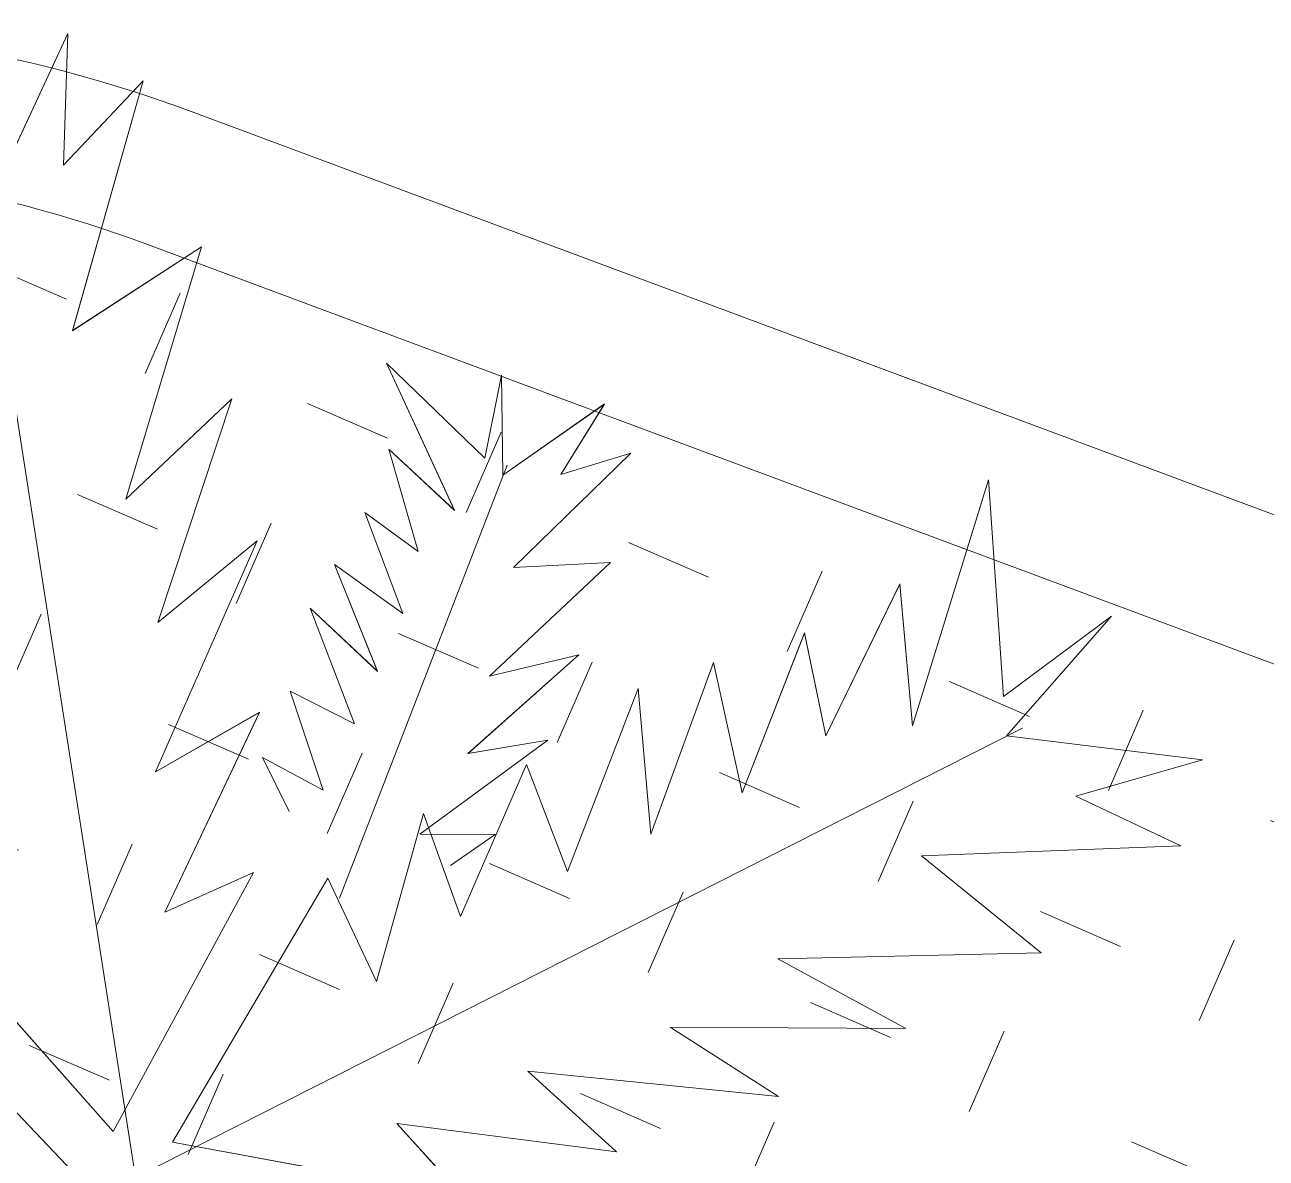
# Model space of a CAD drawing. Extents: x -2063571 to 559285, y 565862 to 1758715.
# Drawn here: x -2062798.16573 to -2062798.12102, y 566286.2466 to 566286.28742 of the extents above; entities that cross this region are included whole.
import ezdxf

# ---------------------------------------------------------------- set-up
doc = ezdxf.new("R2010")
doc.units = 0
doc.header["$MEASUREMENT"] = 0
for name, color, linetype, lineweight in [('CAY', 64, 'CONTINUOUS', 0), ('CHIA LO', 40, 'CONTINUOUS', 0), ('kichthuoc', 6, 'CONTINUOUS', 0), ('Lift', 1, 'CONTINUOUS', 0), ('Q-DUONG', 22, 'CONTINUOUS', 0)]:
    doc.layers.add(name, color=color, linetype=linetype, lineweight=lineweight)
pattern_1 = [(336.581345463, (-5630456.878, 1390305.53873), (0.328767986843, 0.130044649361), [0.125, -0.375]), (66.581345463, (-5630456.84548, 1390305.45654), (-0.130044649361, 0.328767986843), [0.125, -0.375])]

# ---------------------------------------------------------------- blocks, each defined once
blk = doc.blocks.new('cay CAU VUA')
at = {"layer": 'CAY'}
for p, q in [((-755.8692, 239.7561), (-758.66, 241.2337)), ((-756.9674, 239.7732), (-758.3981, 239.4143)), ((-755.8692, 239.7561), (-758.1368, 237.5585))]:
    blk.add_line(p, q, dxfattribs=at)
blk.add_lwpolyline([(-756.0291, 239.7871), (-756.4208, 240.6365), (-756.4887, 240.335), (-756.817, 240.9562), (-756.8637, 240.5787), (-757.2582, 241.2757), (-757.2389, 240.8675), (-757.6676, 241.4812), (-757.6135, 241.0212), (-758.1118, 241.6935), (-758.144, 241.2053), (-758.6456, 241.8602), (-758.5816, 241.4971), (-758.9083, 241.7584), (-758.6114, 241.2063), (-759.1136, 241.2589), (-758.7079, 241.1262), (-759.2424, 240.6907), (-758.4647, 240.944), (-758.8096, 240.6514), (-758.2803, 240.7373), (-758.5077, 240.4938), (-757.9786, 240.6247), (-758.2644, 240.3117), (-757.7043, 240.4635), (-758.0595, 240.164), (-757.4544, 240.316), (-757.6572, 240.0138), (-757.1419, 240.1204), (-757.3414, 239.8355), (-756.8195, 240.0217), (-756.998, 239.7059)], close=True, dxfattribs=at)
for points in [[(-757.2553, 240.0012), (-757.418, 240.061), (-757.2808, 239.8646), (-757.7593, 240.0248), (-757.5782, 239.8417), (-758.0376, 239.9485), (-757.8185, 239.7558), (-758.3351, 239.8607), (-758.1445, 239.6185), (-758.6554, 239.7138), (-758.4724, 239.5707), (-758.7355, 239.5555), (-758.3638, 239.422), (-758.6212, 239.235), (-758.3752, 239.3438), (-758.4421, 238.9146), (-758.1846, 239.3609), (-758.2228, 239.0786), (-758.0111, 239.3419), (-758.015, 239.132), (-757.8224, 239.4162), (-757.8243, 239.1493), (-757.626, 239.4564), (-757.6661, 239.1664), (-757.4468, 239.4926), (-757.4144, 239.2656), (-757.218, 239.5327), (-757.1914, 239.3152), (-757.1004, 239.4835)], [(-756.1703, 238.667), (-755.9481, 239.6135), (-756.8769, 239.5035), (-756.6112, 239.3458), (-757.3034, 239.2255), (-756.9589, 239.0645), (-757.7437, 238.9047), (-757.3495, 238.7968), (-758.0656, 238.5788), (-757.6114, 238.488), (-758.4048, 238.2219), (-757.9505, 238.0404), (-758.7283, 237.7657), (-758.3632, 237.7144), (-758.7127, 237.4845), (-758.0958, 237.5962)], [(-754.9264, 239.1331), (-755.758, 239.637), (-755.9404, 238.7196)]]:
    blk.add_lwpolyline(points, dxfattribs=at)
blk = doc.blocks.new('MB')
at = {"layer": 'Lift'}
h = blk.add_hatch(dxfattribs=at)
h.set_pattern_fill('CROSS', color=8, angle=336.5813, style=0)
h.set_pattern_definition([(336.581345463, (-5630456.878, 1390305.53873), (0.328767986843, 0.130044649361), [0.125, -0.375]), (66.581345463, (-5630456.84548, 1390305.45654), (-0.130044649361, 0.328767986843), [0.125, -0.375])])
h.paths.add_polyline_path([(336.9824, 626.3148, 0.414214), (335.9239, 628.6298), (327.3961, 631.8058, 0.414214), (325.081, 630.7473), (323.8944, 627.561, 0.414214), (324.953, 625.2459), (333.4807, 622.0699, 0.414214), (335.7958, 623.1285)])
h.paths.add_polyline_path([(328.9633, 627.4239), (330.9821, 626.672), (331.1139, 627.0258), (329.0951, 627.7777)], flags=24)
h = blk.add_hatch(dxfattribs=at)
h.set_pattern_fill('CROSS', color=8, angle=336.5813, style=0)
h.set_pattern_definition(pattern_1)
h.paths.add_polyline_path([(336.9824, 626.3148, 0.414214), (335.9239, 628.6298), (327.3961, 631.8058, 0.414214), (325.081, 630.7473), (323.8944, 627.561, 0.414214), (324.953, 625.2459), (333.4807, 622.0699, 0.414214), (335.7958, 623.1285)])
h.paths.add_polyline_path([(328.9633, 627.4239), (330.9821, 626.672), (331.1139, 627.0258), (329.0951, 627.7777)], flags=24)
h = blk.add_hatch(dxfattribs=at)
h.set_pattern_fill('CROSS', color=8, angle=336.5813, style=0)
h.set_pattern_definition(pattern_1)
h.paths.add_polyline_path([(336.9824, 626.3148, 0.414214), (335.9239, 628.6298), (327.3961, 631.8058, 0.414214), (325.081, 630.7473), (323.8944, 627.561, 0.414214), (324.953, 625.2459), (333.4807, 622.0699, 0.414214), (335.7958, 623.1285)])
h.paths.add_polyline_path([(328.9633, 627.4239), (330.9821, 626.672), (331.1139, 627.0258), (329.0951, 627.7777)], flags=24)
h = blk.add_hatch(dxfattribs=at)
h.set_pattern_fill('CROSS', color=8, angle=336.5813, style=0)
h.set_pattern_definition(pattern_1)
h.paths.add_polyline_path([(336.9824, 626.3148, 0.414214), (335.9239, 628.6298), (327.3961, 631.8058, 0.414214), (325.081, 630.7473), (323.8944, 627.561, 0.414214), (324.953, 625.2459), (333.4807, 622.0699, 0.414214), (335.7958, 623.1285)])
h.paths.add_polyline_path([(328.9633, 627.4239), (330.9821, 626.672), (331.1139, 627.0258), (329.0951, 627.7777)], flags=24)
h = blk.add_hatch(dxfattribs=at)
h.set_pattern_fill('CROSS', color=8, angle=336.5813, style=0)
h.set_pattern_definition(pattern_1)
h.paths.add_polyline_path([(336.9824, 626.3148, 0.414214), (335.9239, 628.6298), (327.3961, 631.8058, 0.414214), (325.081, 630.7473), (323.8944, 627.561, 0.414214), (324.953, 625.2459), (333.4807, 622.0699, 0.414214), (335.7958, 623.1285)])
h.paths.add_polyline_path([(328.9633, 627.4239), (330.9821, 626.672), (331.1139, 627.0258), (329.0951, 627.7777)], flags=24)
h = blk.add_hatch(dxfattribs=at)
h.set_pattern_fill('CROSS', color=8, angle=336.5813, style=0)
h.set_pattern_definition(pattern_1)
h.paths.add_polyline_path([(336.9824, 626.3148, 0.414214), (335.9239, 628.6298), (327.3961, 631.8058, 0.414214), (325.081, 630.7473), (323.8944, 627.561, 0.414214), (324.953, 625.2459), (333.4807, 622.0699, 0.414214), (335.7958, 623.1285)])
h.paths.add_polyline_path([(328.9633, 627.4239), (330.9821, 626.672), (331.1139, 627.0258), (329.0951, 627.7777)], flags=24)
h = blk.add_hatch(dxfattribs=at)
h.set_pattern_fill('CROSS', color=8, angle=336.5813, style=0)
h.set_pattern_definition(pattern_1)
h.paths.add_polyline_path([(336.9824, 626.3148, 0.414214), (335.9239, 628.6298), (327.3961, 631.8058, 0.414214), (325.081, 630.7473), (323.8944, 627.561, 0.414214), (324.953, 625.2459), (333.4807, 622.0699, 0.414214), (335.7958, 623.1285)])
h.paths.add_polyline_path([(328.9633, 627.4239), (330.9821, 626.672), (331.1139, 627.0258), (329.0951, 627.7777)], flags=24)
at = {"layer": 'CAY', "color": 8}
for p, q in [((327.2844, 632.1064, 0), (327.1653, 631.8507, 0)), ((327.2844, 632.1064, 0), (327.1653, 631.8507, 0)), ((327.2844, 632.1064, 0), (327.1653, 631.8507, 0)), ((327.2844, 632.1064, 0), (327.1653, 631.8507, 0)), ((327.2844, 632.1064, 0), (327.1653, 631.8507, 0)), ((327.2782, 631.9183, 0), (327.2844, 632.1064, 0)), ((327.2782, 631.9183, 0), (327.2844, 632.1064, 0)), ((327.2782, 631.9183, 0), (327.2844, 632.1064, 0)), ((327.2782, 631.9183, 0), (327.2844, 632.1064, 0)), ((327.2782, 631.9183, 0), (327.2844, 632.1064, 0)), ((327.3919, 632.0391, 0), (327.2782, 631.9183, 0)), ((327.3919, 632.0391, 0), (327.2782, 631.9183, 0)), ((327.3919, 632.0391, 0), (327.2782, 631.9183, 0)), ((327.3919, 632.0391, 0), (327.2782, 631.9183, 0)), ((327.3919, 632.0391, 0), (327.2782, 631.9183, 0)), ((327.2909, 631.6819, 0), (327.3919, 632.0391, 0)), ((327.2909, 631.6819, 0), (327.3919, 632.0391, 0)), ((327.2909, 631.6819, 0), (327.3919, 632.0391, 0)), ((327.2909, 631.6819, 0), (327.3919, 632.0391, 0)), ((327.2909, 631.6819, 0), (327.3919, 632.0391, 0)), ((327.3812, 630.4715, 0), (327.1621, 631.8755, 0)), ((327.3812, 630.4715, 0), (327.1621, 631.8755, 0)), ((327.3812, 630.4715, 0), (327.1621, 631.8755, 0)), ((327.3812, 630.4715, 0), (327.1621, 631.8755, 0)), ((327.3812, 630.4715, 0), (327.1621, 631.8755, 0)), ((327.4755, 631.8018, 0), (327.2909, 631.6819, 0)), ((327.4755, 631.8018, 0), (327.2909, 631.6819, 0)), ((327.4755, 631.8018, 0), (327.2909, 631.6819, 0)), ((327.4755, 631.8018, 0), (327.2909, 631.6819, 0)), ((327.4755, 631.8018, 0), (327.2909, 631.6819, 0)), ((327.3674, 631.4411, 0), (327.4755, 631.8018, 0)), ((327.3674, 631.4411, 0), (327.4755, 631.8018, 0)), ((327.3674, 631.4411, 0), (327.4755, 631.8018, 0)), ((327.3674, 631.4411, 0), (327.4755, 631.8018, 0)), ((327.3674, 631.4411, 0), (327.4755, 631.8018, 0)), ((327.8802, 631.4997, 0), (327.7398, 631.6356, 0)), ((327.7398, 631.6356, 0), (327.837, 631.4251, 0)), ((327.8802, 631.4997, 0), (327.7398, 631.6356, 0)), ((327.7398, 631.6356, 0), (327.837, 631.4251, 0)), ((327.8802, 631.4997, 0), (327.7398, 631.6356, 0)), ((327.7398, 631.6356, 0), (327.837, 631.4251, 0)), ((327.8802, 631.4997, 0), (327.7398, 631.6356, 0)), ((327.7398, 631.6356, 0), (327.837, 631.4251, 0)), ((327.8802, 631.4997, 0), (327.7398, 631.6356, 0)), ((327.7398, 631.6356, 0), (327.837, 631.4251, 0)), ((327.9041, 631.6183, 0), (327.8802, 631.4997, 0)), ((327.9041, 631.6183, 0), (327.8802, 631.4997, 0)), ((327.9041, 631.6183, 0), (327.8802, 631.4997, 0)), ((327.9041, 631.6183, 0), (327.8802, 631.4997, 0)), ((327.9041, 631.6183, 0), (327.8802, 631.4997, 0)), ((327.906, 631.4752, 0), (327.9041, 631.6183, 0)), ((327.906, 631.4752, 0), (327.9041, 631.6183, 0)), ((327.906, 631.4752, 0), (327.9041, 631.6183, 0)), ((327.906, 631.4752, 0), (327.9041, 631.6183, 0)), ((327.906, 631.4752, 0), (327.9041, 631.6183, 0)), ((327.5187, 631.5845, 0), (327.3674, 631.4411, 0)), ((327.5187, 631.5845, 0), (327.3674, 631.4411, 0)), ((327.5187, 631.5845, 0), (327.3674, 631.4411, 0)), ((327.5187, 631.5845, 0), (327.3674, 631.4411, 0)), ((327.5187, 631.5845, 0), (327.3674, 631.4411, 0)), ((327.4129, 631.2646, 0), (327.5187, 631.5845, 0)), ((327.4129, 631.2646, 0), (327.5187, 631.5845, 0)), ((327.4129, 631.2646, 0), (327.5187, 631.5845, 0)), ((327.4129, 631.2646, 0), (327.5187, 631.5845, 0)), ((327.4129, 631.2646, 0), (327.5187, 631.5845, 0)), ((328.0516, 631.5771, 0), (327.906, 631.4752, 0)), ((328.0516, 631.5771, 0), (327.906, 631.4752, 0)), ((328.0516, 631.5771, 0), (327.906, 631.4752, 0)), ((328.0516, 631.5771, 0), (327.906, 631.4752, 0)), ((328.0516, 631.5771, 0), (327.906, 631.4752, 0)), ((327.9889, 631.4765, 0), (328.0516, 631.5771, 0)), ((327.9889, 631.4765, 0), (328.0516, 631.5771, 0)), ((327.9889, 631.4765, 0), (328.0516, 631.5771, 0)), ((327.9889, 631.4765, 0), (328.0516, 631.5771, 0)), ((327.9889, 631.4765, 0), (328.0516, 631.5771, 0)), ((327.837, 631.4251, 0), (327.7432, 631.5125, 0)), ((327.7432, 631.5125, 0), (327.785, 631.3663, 0)), ((327.837, 631.4251, 0), (327.7432, 631.5125, 0)), ((327.7432, 631.5125, 0), (327.785, 631.3663, 0)), ((327.837, 631.4251, 0), (327.7432, 631.5125, 0)), ((327.7432, 631.5125, 0), (327.785, 631.3663, 0)), ((327.837, 631.4251, 0), (327.7432, 631.5125, 0)), ((327.7432, 631.5125, 0), (327.785, 631.3663, 0)), ((327.837, 631.4251, 0), (327.7432, 631.5125, 0)), ((327.7432, 631.5125, 0), (327.785, 631.3663, 0)), ((327.9213, 631.3435, 0), (328.089, 631.5066, 0)), ((327.9213, 631.3435, 0), (328.089, 631.5066, 0)), ((327.9213, 631.3435, 0), (328.089, 631.5066, 0)), ((327.9213, 631.3435, 0), (328.089, 631.5066, 0)), ((327.9213, 631.3435, 0), (328.089, 631.5066, 0)), ((328.089, 631.5066, 0), (327.9889, 631.4765, 0)), ((328.089, 631.5066, 0), (327.9889, 631.4765, 0)), ((328.089, 631.5066, 0), (327.9889, 631.4765, 0)), ((328.089, 631.5066, 0), (327.9889, 631.4765, 0)), ((328.089, 631.5066, 0), (327.9889, 631.4765, 0)), ((327.6726, 630.8707, 0), (327.9121, 631.4897, 0)), ((327.6726, 630.8707, 0), (327.9121, 631.4897, 0)), ((327.6726, 630.8707, 0), (327.9121, 631.4897, 0)), ((327.6726, 630.8707, 0), (327.9121, 631.4897, 0)), ((327.6726, 630.8707, 0), (327.9121, 631.4897, 0)), ((328.6005, 631.4687, 0), (328.4916, 631.1171, 0)), ((328.6005, 631.4687, 0), (328.4916, 631.1171, 0)), ((328.6005, 631.4687, 0), (328.4916, 631.1171, 0)), ((328.6005, 631.4687, 0), (328.4916, 631.1171, 0)), ((328.6005, 631.4687, 0), (328.4916, 631.1171, 0)), ((328.6217, 631.1592, 0), (328.6005, 631.4687, 0)), ((328.6217, 631.1592, 0), (328.6005, 631.4687, 0)), ((328.6217, 631.1592, 0), (328.6005, 631.4687, 0)), ((328.6217, 631.1592, 0), (328.6005, 631.4687, 0)), ((328.6217, 631.1592, 0), (328.6005, 631.4687, 0)), ((327.785, 631.3663, 0), (327.7089, 631.4222, 0)), ((327.7089, 631.4222, 0), (327.7633, 631.2776, 0)), ((327.785, 631.3663, 0), (327.7089, 631.4222, 0)), ((327.7089, 631.4222, 0), (327.7633, 631.2776, 0)), ((327.785, 631.3663, 0), (327.7089, 631.4222, 0)), ((327.7089, 631.4222, 0), (327.7633, 631.2776, 0)), ((327.785, 631.3663, 0), (327.7089, 631.4222, 0)), ((327.7089, 631.4222, 0), (327.7633, 631.2776, 0)), ((327.785, 631.3663, 0), (327.7089, 631.4222, 0)), ((327.7089, 631.4222, 0), (327.7633, 631.2776, 0)), ((327.4099, 631.0516, 0), (327.5549, 631.3815, 0)), ((327.4099, 631.0516, 0), (327.5549, 631.3815, 0)), ((327.4099, 631.0516, 0), (327.5549, 631.3815, 0)), ((327.4099, 631.0516, 0), (327.5549, 631.3815, 0)), ((327.4099, 631.0516, 0), (327.5549, 631.3815, 0)), ((327.5549, 631.3815, 0), (327.4129, 631.2646, 0)), ((327.5549, 631.3815, 0), (327.4129, 631.2646, 0)), ((327.5549, 631.3815, 0), (327.4129, 631.2646, 0)), ((327.5549, 631.3815, 0), (327.4129, 631.2646, 0)), ((327.5549, 631.3815, 0), (327.4129, 631.2646, 0)), ((327.7633, 631.2776, 0), (327.6657, 631.3477, 0)), ((327.6657, 631.3477, 0), (327.7271, 631.195, 0)), ((327.7633, 631.2776, 0), (327.6657, 631.3477, 0)), ((327.6657, 631.3477, 0), (327.7271, 631.195, 0)), ((327.7633, 631.2776, 0), (327.6657, 631.3477, 0)), ((327.6657, 631.3477, 0), (327.7271, 631.195, 0)), ((327.7633, 631.2776, 0), (327.6657, 631.3477, 0)), ((327.6657, 631.3477, 0), (327.7271, 631.195, 0)), ((327.7633, 631.2776, 0), (327.6657, 631.3477, 0)), ((327.6657, 631.3477, 0), (327.7271, 631.195, 0)), ((327.8871, 631.1881, 0), (328.0598, 631.3507, 0)), ((327.8871, 631.1881, 0), (328.0598, 631.3507, 0)), ((327.8871, 631.1881, 0), (328.0598, 631.3507, 0)), ((327.8871, 631.1881, 0), (328.0598, 631.3507, 0)), ((327.8871, 631.1881, 0), (328.0598, 631.3507, 0)), ((328.0598, 631.3507, 0), (327.9213, 631.3435, 0)), ((328.0598, 631.3507, 0), (327.9213, 631.3435, 0)), ((328.0598, 631.3507, 0), (327.9213, 631.3435, 0)), ((328.0598, 631.3507, 0), (327.9213, 631.3435, 0)), ((328.0598, 631.3507, 0), (327.9213, 631.3435, 0)), ((328.4736, 631.3198, 0), (328.3678, 631.103, 0)), ((328.4736, 631.3198, 0), (328.3678, 631.103, 0)), ((328.4736, 631.3198, 0), (328.3678, 631.103, 0)), ((328.4736, 631.3198, 0), (328.3678, 631.103, 0)), ((328.4736, 631.3198, 0), (328.3678, 631.103, 0)), ((328.4916, 631.1171, 0), (328.4736, 631.3198, 0)), ((328.4916, 631.1171, 0), (328.4736, 631.3198, 0)), ((328.4916, 631.1171, 0), (328.4736, 631.3198, 0)), ((328.4916, 631.1171, 0), (328.4736, 631.3198, 0)), ((328.4916, 631.1171, 0), (328.4736, 631.3198, 0)), ((327.7271, 631.195, 0), (327.6309, 631.2851, 0)), ((327.6309, 631.2851, 0), (327.6939, 631.1198, 0)), ((327.7271, 631.195, 0), (327.6309, 631.2851, 0)), ((327.6309, 631.2851, 0), (327.6939, 631.1198, 0)), ((327.7271, 631.195, 0), (327.6309, 631.2851, 0)), ((327.6309, 631.2851, 0), (327.6939, 631.1198, 0)), ((327.7271, 631.195, 0), (327.6309, 631.2851, 0)), ((327.6309, 631.2851, 0), (327.6939, 631.1198, 0)), ((327.7271, 631.195, 0), (327.6309, 631.2851, 0)), ((327.6309, 631.2851, 0), (327.6939, 631.1198, 0)), ((328.7759, 631.2739, 0), (328.6217, 631.1592, 0)), ((328.7759, 631.2739, 0), (328.6217, 631.1592, 0)), ((328.7759, 631.2739, 0), (328.6217, 631.1592, 0)), ((328.7759, 631.2739, 0), (328.6217, 631.1592, 0)), ((328.7759, 631.2739, 0), (328.6217, 631.1592, 0)), ((328.6261, 631.1029, 0), (328.7759, 631.2739, 0)), ((328.6261, 631.1029, 0), (328.7759, 631.2739, 0)), ((328.6261, 631.1029, 0), (328.7759, 631.2739, 0)), ((328.6261, 631.1029, 0), (328.7759, 631.2739, 0)), ((328.6261, 631.1029, 0), (328.7759, 631.2739, 0)), ((328.3373, 631.2498, 0), (328.2481, 631.0213, 0)), ((328.3373, 631.2498, 0), (328.2481, 631.0213, 0)), ((328.3373, 631.2498, 0), (328.2481, 631.0213, 0)), ((328.3373, 631.2498, 0), (328.2481, 631.0213, 0)), ((328.3373, 631.2498, 0), (328.2481, 631.0213, 0)), ((328.3678, 631.103, 0), (328.3373, 631.2498, 0)), ((328.3678, 631.103, 0), (328.3373, 631.2498, 0)), ((328.3678, 631.103, 0), (328.3373, 631.2498, 0)), ((328.3678, 631.103, 0), (328.3373, 631.2498, 0)), ((328.3678, 631.103, 0), (328.3373, 631.2498, 0)), ((327.8563, 631.0775, 0), (328.0148, 631.2186, 0)), ((327.8563, 631.0775, 0), (328.0148, 631.2186, 0)), ((327.8563, 631.0775, 0), (328.0148, 631.2186, 0)), ((327.8563, 631.0775, 0), (328.0148, 631.2186, 0)), ((327.8563, 631.0775, 0), (328.0148, 631.2186, 0)), ((328.0148, 631.2186, 0), (327.8871, 631.1881, 0)), ((328.0148, 631.2186, 0), (327.8871, 631.1881, 0)), ((328.0148, 631.2186, 0), (327.8871, 631.1881, 0)), ((328.0148, 631.2186, 0), (327.8871, 631.1881, 0)), ((328.0148, 631.2186, 0), (327.8871, 631.1881, 0)), ((328.2072, 631.2076, 0), (328.1176, 630.9624, 0)), ((328.2072, 631.2076, 0), (328.1176, 630.9624, 0)), ((328.2072, 631.2076, 0), (328.1176, 630.9624, 0)), ((328.2072, 631.2076, 0), (328.1176, 630.9624, 0)), ((328.2072, 631.2076, 0), (328.1176, 630.9624, 0)), ((328.2481, 631.0213, 0), (328.2072, 631.2076, 0)), ((328.2481, 631.0213, 0), (328.2072, 631.2076, 0)), ((328.2481, 631.0213, 0), (328.2072, 631.2076, 0)), ((328.2481, 631.0213, 0), (328.2072, 631.2076, 0)), ((328.2481, 631.0213, 0), (328.2072, 631.2076, 0)), ((327.6939, 631.1198, 0), (327.6021, 631.1668, 0)), ((327.6021, 631.1668, 0), (327.6492, 631.0253, 0)), ((327.6939, 631.1198, 0), (327.6021, 631.1668, 0)), ((327.6021, 631.1668, 0), (327.6492, 631.0253, 0)), ((327.6939, 631.1198, 0), (327.6021, 631.1668, 0)), ((327.6021, 631.1668, 0), (327.6492, 631.0253, 0)), ((327.6939, 631.1198, 0), (327.6021, 631.1668, 0)), ((327.6021, 631.1668, 0), (327.6492, 631.0253, 0)), ((327.6939, 631.1198, 0), (327.6021, 631.1668, 0)), ((327.6021, 631.1668, 0), (327.6492, 631.0253, 0)), ((328.0997, 631.1707, 0), (327.9985, 630.9088, 0)), ((328.0997, 631.1707, 0), (327.9985, 630.9088, 0)), ((328.0997, 631.1707, 0), (327.9985, 630.9088, 0)), ((328.0997, 631.1707, 0), (327.9985, 630.9088, 0)), ((328.0997, 631.1707, 0), (327.9985, 630.9088, 0)), ((328.1176, 630.9624, 0), (328.0997, 631.1707, 0)), ((328.1176, 630.9624, 0), (328.0997, 631.1707, 0)), ((328.1176, 630.9624, 0), (328.0997, 631.1707, 0)), ((328.1176, 630.9624, 0), (328.0997, 631.1707, 0)), ((328.1176, 630.9624, 0), (328.0997, 631.1707, 0)), ((327.5585, 631.1364, 0), (327.4099, 631.0516, 0)), ((327.5585, 631.1364, 0), (327.4099, 631.0516, 0)), ((327.5585, 631.1364, 0), (327.4099, 631.0516, 0)), ((327.5585, 631.1364, 0), (327.4099, 631.0516, 0)), ((327.5585, 631.1364, 0), (327.4099, 631.0516, 0)), ((327.423, 630.8507, 0), (327.5585, 631.1364, 0)), ((327.423, 630.8507, 0), (327.5585, 631.1364, 0)), ((327.423, 630.8507, 0), (327.5585, 631.1364, 0)), ((327.423, 630.8507, 0), (327.5585, 631.1364, 0)), ((327.423, 630.8507, 0), (327.5585, 631.1364, 0)), ((327.3812, 630.4715, 0), (328.6488, 631.1137, 0)), ((327.3812, 630.4715, 0), (328.6488, 631.1137, 0)), ((327.3812, 630.4715, 0), (328.6488, 631.1137, 0)), ((327.3812, 630.4715, 0), (328.6488, 631.1137, 0)), ((327.3812, 630.4715, 0), (328.6488, 631.1137, 0)), ((327.7875, 630.9622, 0), (327.9706, 631.0965, 0)), ((327.7875, 630.9622, 0), (327.9706, 631.0965, 0)), ((327.7875, 630.9622, 0), (327.9706, 631.0965, 0)), ((327.7875, 630.9622, 0), (327.9706, 631.0965, 0)), ((327.7875, 630.9622, 0), (327.9706, 631.0965, 0)), ((327.9706, 631.0965, 0), (327.8563, 631.0775, 0)), ((327.9706, 631.0965, 0), (327.8563, 631.0775, 0)), ((327.9706, 631.0965, 0), (327.8563, 631.0775, 0)), ((327.9706, 631.0965, 0), (327.8563, 631.0775, 0)), ((327.9706, 631.0965, 0), (327.8563, 631.0775, 0)), ((328.9061, 631.0687, 0), (328.6261, 631.1029, 0)), ((328.9061, 631.0687, 0), (328.6261, 631.1029, 0)), ((328.9061, 631.0687, 0), (328.6261, 631.1029, 0)), ((328.9061, 631.0687, 0), (328.6261, 631.1029, 0)), ((328.9061, 631.0687, 0), (328.6261, 631.1029, 0)), ((327.6492, 631.0253, 0), (327.5624, 631.0719, 0)), ((327.5624, 631.0719, 0), (327.6006, 630.9948, 0)), ((327.6492, 631.0253, 0), (327.5624, 631.0719, 0)), ((327.5624, 631.0719, 0), (327.6006, 630.9948, 0)), ((327.6492, 631.0253, 0), (327.5624, 631.0719, 0)), ((327.5624, 631.0719, 0), (327.6006, 630.9948, 0)), ((327.6492, 631.0253, 0), (327.5624, 631.0719, 0)), ((327.5624, 631.0719, 0), (327.6006, 630.9948, 0)), ((327.6492, 631.0253, 0), (327.5624, 631.0719, 0)), ((327.5624, 631.0719, 0), (327.6006, 630.9948, 0)), ((328.7253, 631.0165, 0), (328.9061, 631.0687, 0)), ((328.7253, 631.0165, 0), (328.9061, 631.0687, 0)), ((328.7253, 631.0165, 0), (328.9061, 631.0687, 0)), ((328.7253, 631.0165, 0), (328.9061, 631.0687, 0)), ((328.7253, 631.0165, 0), (328.9061, 631.0687, 0)), ((327.9401, 631.0618, 0), (327.8455, 630.8447, 0)), ((327.9401, 631.0618, 0), (327.8455, 630.8447, 0)), ((327.9401, 631.0618, 0), (327.8455, 630.8447, 0)), ((327.9401, 631.0618, 0), (327.8455, 630.8447, 0)), ((327.9401, 631.0618, 0), (327.8455, 630.8447, 0)), ((327.9985, 630.9088, 0), (327.9401, 631.0618, 0)), ((327.9985, 630.9088, 0), (327.9401, 631.0618, 0)), ((327.9985, 630.9088, 0), (327.9401, 631.0618, 0)), ((327.9985, 630.9088, 0), (327.9401, 631.0618, 0)), ((327.9985, 630.9088, 0), (327.9401, 631.0618, 0)), ((328.8754, 630.9457, 0), (328.7253, 631.0165, 0)), ((328.8754, 630.9457, 0), (328.7253, 631.0165, 0)), ((328.8754, 630.9457, 0), (328.7253, 631.0165, 0)), ((328.8754, 630.9457, 0), (328.7253, 631.0165, 0)), ((328.8754, 630.9457, 0), (328.7253, 631.0165, 0)), ((327.7926, 630.992, 0), (327.7255, 630.7518, 0)), ((327.7926, 630.992, 0), (327.7255, 630.7518, 0)), ((327.7926, 630.992, 0), (327.7255, 630.7518, 0)), ((327.7926, 630.992, 0), (327.7255, 630.7518, 0)), ((327.7926, 630.992, 0), (327.7255, 630.7518, 0)), ((327.8455, 630.8447, 0), (327.7926, 630.992, 0)), ((327.8455, 630.8447, 0), (327.7926, 630.992, 0)), ((327.8455, 630.8447, 0), (327.7926, 630.992, 0)), ((327.8455, 630.8447, 0), (327.7926, 630.992, 0)), ((327.8455, 630.8447, 0), (327.7926, 630.992, 0)), ((327.8954, 630.9616, 0), (327.7875, 630.9622, 0)), ((327.8954, 630.9616, 0), (327.7875, 630.9622, 0)), ((327.8954, 630.9616, 0), (327.7875, 630.9622, 0)), ((327.8954, 630.9616, 0), (327.7875, 630.9622, 0)), ((327.8954, 630.9616, 0), (327.7875, 630.9622, 0)), ((327.8311, 630.9173, 0), (327.8954, 630.9616, 0)), ((327.8311, 630.9173, 0), (327.8954, 630.9616, 0)), ((327.8311, 630.9173, 0), (327.8954, 630.9616, 0)), ((327.8311, 630.9173, 0), (327.8954, 630.9616, 0)), ((327.8311, 630.9173, 0), (327.8954, 630.9616, 0)), ((328.5044, 630.9314, 0), (328.8754, 630.9457, 0)), ((328.5044, 630.9314, 0), (328.8754, 630.9457, 0)), ((328.5044, 630.9314, 0), (328.8754, 630.9457, 0)), ((328.5044, 630.9314, 0), (328.8754, 630.9457, 0)), ((328.5044, 630.9314, 0), (328.8754, 630.9457, 0)), ((328.6755, 630.7928, 0), (328.5044, 630.9314, 0)), ((328.6755, 630.7928, 0), (328.5044, 630.9314, 0)), ((328.6755, 630.7928, 0), (328.5044, 630.9314, 0)), ((328.6755, 630.7928, 0), (328.5044, 630.9314, 0)), ((328.6755, 630.7928, 0), (328.5044, 630.9314, 0)), ((327.3493, 630.5375, 0), (327.55, 630.9075, 0)), ((327.3493, 630.5375, 0), (327.55, 630.9075, 0)), ((327.3493, 630.5375, 0), (327.55, 630.9075, 0)), ((327.3493, 630.5375, 0), (327.55, 630.9075, 0)), ((327.3493, 630.5375, 0), (327.55, 630.9075, 0)), ((327.55, 630.9075, 0), (327.423, 630.8507, 0)), ((327.55, 630.9075, 0), (327.423, 630.8507, 0)), ((327.55, 630.9075, 0), (327.423, 630.8507, 0)), ((327.55, 630.9075, 0), (327.423, 630.8507, 0)), ((327.55, 630.9075, 0), (327.423, 630.8507, 0)), ((327.6558, 630.8994, 0), (327.4341, 630.5222, 0)), ((327.6558, 630.8994, 0), (327.4341, 630.5222, 0)), ((327.6558, 630.8994, 0), (327.4341, 630.5222, 0)), ((327.6558, 630.8994, 0), (327.4341, 630.5222, 0)), ((327.6558, 630.8994, 0), (327.4341, 630.5222, 0)), ((327.7255, 630.7518, 0), (327.6558, 630.8994, 0)), ((327.7255, 630.7518, 0), (327.6558, 630.8994, 0)), ((327.7255, 630.7518, 0), (327.6558, 630.8994, 0)), ((327.7255, 630.7518, 0), (327.6558, 630.8994, 0)), ((327.7255, 630.7518, 0), (327.6558, 630.8994, 0)), ((327.059, 630.8649, 0), (327.3493, 630.5375, 0)), ((327.059, 630.8649, 0), (327.3493, 630.5375, 0)), ((327.059, 630.8649, 0), (327.3493, 630.5375, 0)), ((327.059, 630.8649, 0), (327.3493, 630.5375, 0)), ((327.059, 630.8649, 0), (327.3493, 630.5375, 0)), ((328.299, 630.7842, 0), (328.6755, 630.7928, 0)), ((328.299, 630.7842, 0), (328.6755, 630.7928, 0)), ((328.299, 630.7842, 0), (328.6755, 630.7928, 0)), ((328.299, 630.7842, 0), (328.6755, 630.7928, 0)), ((328.299, 630.7842, 0), (328.6755, 630.7928, 0)), ((328.4822, 630.6847, 0), (328.299, 630.7842, 0)), ((328.4822, 630.6847, 0), (328.299, 630.7842, 0)), ((328.4822, 630.6847, 0), (328.299, 630.7842, 0)), ((328.4822, 630.6847, 0), (328.299, 630.7842, 0)), ((328.4822, 630.6847, 0), (328.299, 630.7842, 0)), ((327.3085, 630.4616, 0), (327.0187, 630.7667, 0)), ((327.3085, 630.4616, 0), (327.0187, 630.7667, 0)), ((327.3085, 630.4616, 0), (327.0187, 630.7667, 0)), ((327.3085, 630.4616, 0), (327.0187, 630.7667, 0)), ((327.3085, 630.4616, 0), (327.0187, 630.7667, 0)), ((328.3003, 630.5875, 0), (328.1453, 630.6864, 0)), ((328.1453, 630.6864, 0), (328.4822, 630.6847, 0)), ((328.3003, 630.5875, 0), (328.1453, 630.6864, 0)), ((328.1453, 630.6864, 0), (328.4822, 630.6847, 0)), ((328.3003, 630.5875, 0), (328.1453, 630.6864, 0)), ((328.1453, 630.6864, 0), (328.4822, 630.6847, 0)), ((328.3003, 630.5875, 0), (328.1453, 630.6864, 0)), ((328.1453, 630.6864, 0), (328.4822, 630.6847, 0)), ((328.3003, 630.5875, 0), (328.1453, 630.6864, 0)), ((328.1453, 630.6864, 0), (328.4822, 630.6847, 0)), ((328.0684, 630.5083, 0), (327.9417, 630.6235, 0)), ((327.9417, 630.6235, 0), (328.3003, 630.5875, 0)), ((328.0684, 630.5083, 0), (327.9417, 630.6235, 0)), ((327.9417, 630.6235, 0), (328.3003, 630.5875, 0)), ((328.0684, 630.5083, 0), (327.9417, 630.6235, 0)), ((327.9417, 630.6235, 0), (328.3003, 630.5875, 0)), ((328.0684, 630.5083, 0), (327.9417, 630.6235, 0)), ((327.9417, 630.6235, 0), (328.3003, 630.5875, 0)), ((328.0684, 630.5083, 0), (327.9417, 630.6235, 0)), ((327.9417, 630.6235, 0), (328.3003, 630.5875, 0)), ((327.848, 630.4457, 0), (327.7548, 630.5489, 0)), ((327.7548, 630.5489, 0), (328.0684, 630.5083, 0)), ((327.848, 630.4457, 0), (327.7548, 630.5489, 0)), ((327.7548, 630.5489, 0), (328.0684, 630.5083, 0)), ((327.848, 630.4457, 0), (327.7548, 630.5489, 0)), ((327.7548, 630.5489, 0), (328.0684, 630.5083, 0)), ((327.848, 630.4457, 0), (327.7548, 630.5489, 0)), ((327.7548, 630.5489, 0), (328.0684, 630.5083, 0)), ((327.848, 630.4457, 0), (327.7548, 630.5489, 0)), ((327.7548, 630.5489, 0), (328.0684, 630.5083, 0)), ((327.4341, 630.5222, 0), (327.848, 630.4457, 0)), ((327.4341, 630.5222, 0), (327.848, 630.4457, 0)), ((327.4341, 630.5222, 0), (327.848, 630.4457, 0)), ((327.4341, 630.5222, 0), (327.848, 630.4457, 0)), ((327.4341, 630.5222, 0), (327.848, 630.4457, 0))]:
    blk.add_line(p, q, dxfattribs=at)
at = {"layer": 'CHIA LO', "color": 8, "flags": 128}
for points in [[(333.4109, 621.8825), (324.8832, 625.0585, -0.414214), (323.707, 627.6308), (324.8936, 630.8171, -0.414214), (327.4659, 631.9933), (335.9937, 628.8173)], [(333.4109, 621.8825), (324.8832, 625.0585, -0.414214), (323.707, 627.6308), (324.8936, 630.8171, -0.414214), (327.4659, 631.9933), (335.9937, 628.8173)], [(333.4109, 621.8825), (324.8832, 625.0585, -0.414214), (323.707, 627.6308), (324.8936, 630.8171, -0.414214), (327.4659, 631.9933), (335.9937, 628.8173)], [(333.4109, 621.8825), (324.8832, 625.0585, -0.414214), (323.707, 627.6308), (324.8936, 630.8171, -0.414214), (327.4659, 631.9933), (335.9937, 628.8173)], [(333.4109, 621.8825), (324.8832, 625.0585, -0.414214), (323.707, 627.6308), (324.8936, 630.8171, -0.414214), (327.4659, 631.9933), (335.9937, 628.8173)], [(333.4109, 621.8825), (324.8832, 625.0585, -0.414214), (323.707, 627.6308), (324.8936, 630.8171, -0.414214), (327.4659, 631.9933), (335.9937, 628.8173)], [(333.4109, 621.8825), (324.8832, 625.0585, -0.414214), (323.707, 627.6308), (324.8936, 630.8171, -0.414214), (327.4659, 631.9933), (335.9937, 628.8173)], [(333.4807, 622.0699), (324.953, 625.2459, -0.414214), (323.8944, 627.561), (325.081, 630.7473, -0.414214), (327.3961, 631.8058), (335.9239, 628.6298)], [(333.4807, 622.0699), (324.953, 625.2459, -0.414214), (323.8944, 627.561), (325.081, 630.7473, -0.414214), (327.3961, 631.8058), (335.9239, 628.6298)], [(333.4807, 622.0699), (324.953, 625.2459, -0.414214), (323.8944, 627.561), (325.081, 630.7473, -0.414214), (327.3961, 631.8058), (335.9239, 628.6298)], [(333.4807, 622.0699), (324.953, 625.2459, -0.414214), (323.8944, 627.561), (325.081, 630.7473, -0.414214), (327.3961, 631.8058), (335.9239, 628.6298)], [(333.4807, 622.0699), (324.953, 625.2459, -0.414214), (323.8944, 627.561), (325.081, 630.7473, -0.414214), (327.3961, 631.8058), (335.9239, 628.6298)], [(333.4807, 622.0699), (324.953, 625.2459, -0.414214), (323.8944, 627.561), (325.081, 630.7473, -0.414214), (327.3961, 631.8058), (335.9239, 628.6298)], [(333.4807, 622.0699), (324.953, 625.2459, -0.414214), (323.8944, 627.561), (325.081, 630.7473, -0.414214), (327.3961, 631.8058), (335.9239, 628.6298)]]:
    blk.add_lwpolyline(points, format="xyb", dxfattribs=at)
at = {"layer": 'kichthuoc', "color": 8, "xscale": 0.4500000001162396, "yscale": 0.4500000001162396, "zscale": 0.4500000001162396, "rotation": 234.7664135530048}
blk.add_blockref('cay CAU VUA', (43.0245, 414.885, 0), dxfattribs=at)
blk.add_blockref('cay CAU VUA', (43.0245, 414.885, 0), dxfattribs=at)

msp = doc.modelspace()

# ---------------------------------------------------------------- block references
at = {"layer": 'Q-DUONG', "xscale": 0.02520000000004075, "yscale": 0.02520000000004075, "zscale": 0.02520000000004075}
msp.add_blockref('MB', (-2062806.411749, 566270.358022), dxfattribs=at)

doc.saveas('drawing.dxf')
